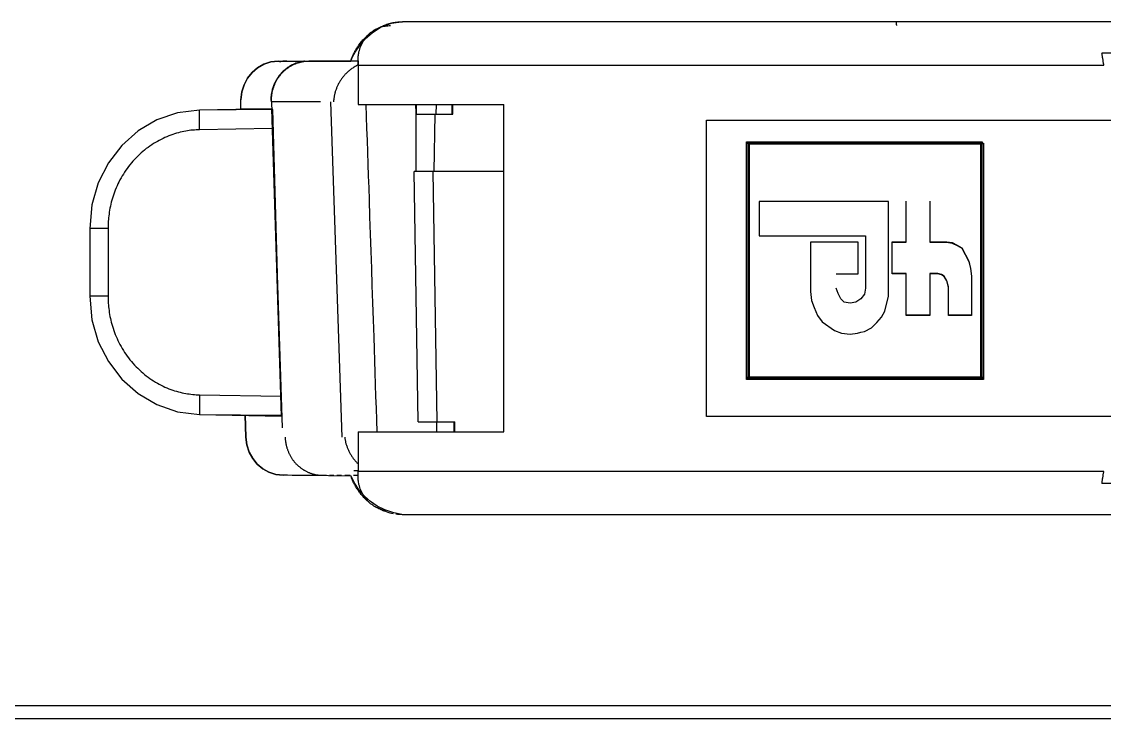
# Model space of a CAD drawing. Header units: metres. Extents: x 0 to 3575, y 0 to 842.
# Drawn here: x 239.18 to 256.01, y 246.21 to 257.05 of the extents above; entities that cross this region are included whole.
import ezdxf

# ---------------------------------------------------------------- set-up
doc = ezdxf.new("R2010")
doc.units = ezdxf.units.M
doc.layers.add('SCHEMATICS', color=7, linetype='Continuous')

msp = doc.modelspace()

# ---------------------------------------------------------------- linework, layer by layer
at = {"layer": 'SCHEMATICS', "color": 7}
for p, q in [((245.115, 257.047), (301.421, 257.047)), ((245.115, 257.047), (301.421, 257.047)), ((244.412, 256.371), (244.409, 256.439)), ((257.191, 256.556), (255.97, 256.556)), ((243.168, 256.434), (244.296, 256.434)), ((244.409, 256.434), (243.642, 256.434)), ((244.409, 256.435), (244.409, 255.758)), ((244.412, 256.371), (244.412, 255.758)), ((244.412, 256.371), (256, 256.371)), ((242.587, 255.685), (242.59, 255.831)), ((242.587, 255.685), (242.59, 255.831)), ((243.064, 255.799), (243.228, 250.731)), ((243.827, 255.799), (243.064, 255.799)), ((244.16, 250.587), (243.988, 255.799)), ((243.068, 255.693), (241.947, 255.672)), ((243.087, 255.681), (241.947, 255.672)), ((242.592, 255.685), (242.587, 255.685)), ((243.068, 255.693), (242.592, 255.685)), ((243.221, 250.914), (243.068, 255.693)), ((243.221, 250.927), (243.087, 255.681)), ((244.409, 255.758), (246.675, 255.758)), ((245.317, 255.606), (245.882, 255.606)), ((245.592, 254.716), (245.607, 255.606)), ((245.625, 255.606), (245.627, 255.757)), ((245.87, 255.606), (245.873, 255.758)), ((245.882, 255.606), (245.883, 255.758)), ((246.675, 250.669), (246.675, 255.758)), ((249.825, 250.91), (249.825, 255.517)), ((249.825, 255.517), (279.111, 255.517)), ((243.076, 255.387), (241.947, 255.366)), ((250.446, 255.16), (250.446, 255.18)), ((250.446, 255.18), (250.466, 255.18)), ((250.466, 255.16), (250.446, 255.16)), ((250.446, 251.503), (250.446, 255.16)), ((250.446, 255.16), (250.487, 255.16)), ((250.466, 255.18), (254.109, 255.18)), ((250.466, 255.18), (250.466, 255.16)), ((254.109, 255.14), (250.466, 255.14)), ((250.487, 255.16), (250.487, 251.503)), ((254.089, 251.503), (254.089, 255.16)), ((254.089, 255.16), (254.128, 255.16)), ((254.109, 255.18), (254.109, 255.14)), ((254.128, 255.16), (254.128, 251.503)), ((245.345, 250.823), (245.283, 254.716)), ((246.675, 254.716), (245.283, 254.716)), ((245.638, 250.823), (245.576, 254.716)), ((252.652, 254.252), (250.644, 254.252)), ((250.644, 254.252), (250.644, 253.716)), ((252.652, 252.781), (252.652, 254.252)), ((252.926, 253.625), (252.926, 254.257)), ((252.926, 253.62), (252.926, 254.252)), ((253.298, 254.257), (253.298, 253.625)), ((253.298, 254.252), (253.298, 253.62)), ((240.239, 253.832), (240.239, 252.779)), ((240.239, 253.832), (240.239, 252.779)), ((240.524, 253.832), (240.239, 253.832)), ((240.524, 253.832), (240.524, 252.779)), ((250.644, 253.716), (252.294, 253.716)), ((252.183, 253.62), (251.442, 253.62)), ((251.442, 253.62), (251.442, 252.85)), ((252.183, 253.125), (252.183, 253.62)), ((252.294, 253.716), (252.294, 252.905)), ((252.708, 253.129), (252.708, 253.625)), ((252.708, 253.625), (252.926, 253.625)), ((252.708, 253.125), (252.708, 253.62)), ((252.708, 253.62), (252.926, 253.62)), ((253.298, 253.625), (253.559, 253.625)), ((253.298, 253.62), (253.559, 253.62)), ((253.559, 253.625), (253.642, 253.611)), ((253.559, 253.62), (253.642, 253.605)), ((253.642, 253.611), (253.723, 253.57)), ((253.642, 253.605), (253.723, 253.564)), ((253.723, 253.57), (253.793, 253.529)), ((253.723, 253.564), (253.793, 253.523)), ((253.793, 253.529), (253.903, 253.323)), ((253.793, 253.523), (253.903, 253.318)), ((253.903, 253.323), (253.93, 253.211)), ((253.903, 253.318), (253.93, 253.207)), ((251.841, 253.125), (252.183, 253.125)), ((252.926, 253.129), (252.708, 253.129)), ((252.926, 253.125), (252.708, 253.125)), ((252.926, 252.483), (252.926, 253.129)), ((252.926, 252.479), (252.926, 253.125)), ((253.422, 253.129), (253.298, 253.129)), ((253.298, 253.129), (253.298, 252.483)), ((253.421, 253.125), (253.298, 253.125)), ((253.298, 253.125), (253.298, 252.479)), ((253.477, 253.112), (253.421, 253.125)), ((253.477, 253.116), (253.422, 253.129)), ((253.519, 253.088), (253.477, 253.116)), ((253.519, 253.084), (253.477, 253.112)), ((253.559, 253.019), (253.519, 253.088)), ((253.559, 253.015), (253.519, 253.084)), ((253.93, 253.211), (253.945, 253.088)), ((253.93, 253.207), (253.944, 253.084)), ((253.944, 253.084), (253.944, 252.479)), ((253.945, 253.088), (253.945, 252.483)), ((251.869, 252.822), (251.841, 252.905)), ((252.294, 252.905), (252.282, 252.809)), ((253.587, 252.923), (253.559, 253.019)), ((253.587, 252.918), (253.559, 253.015)), ((253.587, 252.483), (253.587, 252.923)), ((253.587, 252.479), (253.587, 252.918)), ((240.524, 252.779), (240.239, 252.779)), ((251.442, 252.85), (251.455, 252.712)), ((251.91, 252.739), (251.869, 252.822)), ((251.964, 252.685), (251.91, 252.739)), ((252.225, 252.739), (252.143, 252.685)), ((252.282, 252.809), (252.225, 252.739)), ((252.597, 252.547), (252.652, 252.781)), ((251.455, 252.712), (251.497, 252.602)), ((251.497, 252.602), (251.551, 252.479)), ((252.06, 252.67), (251.964, 252.685)), ((252.143, 252.685), (252.06, 252.67)), ((251.551, 252.479), (251.62, 252.382)), ((252.473, 252.368), (252.543, 252.45)), ((252.543, 252.45), (252.597, 252.547)), ((253.298, 252.483), (252.926, 252.483)), ((253.298, 252.479), (252.926, 252.479)), ((253.945, 252.483), (253.587, 252.483)), ((253.944, 252.479), (253.587, 252.479)), ((251.62, 252.382), (251.812, 252.244)), ((251.812, 252.244), (251.923, 252.203)), ((252.225, 252.217), (252.282, 252.231)), ((252.282, 252.231), (252.391, 252.285)), ((252.391, 252.285), (252.473, 252.368)), ((251.923, 252.203), (252.06, 252.19)), ((252.06, 252.19), (252.17, 252.203)), ((252.17, 252.203), (252.225, 252.217)), ((250.487, 251.503), (250.446, 251.503)), ((250.446, 251.481), (250.446, 251.503)), ((250.446, 251.503), (250.466, 251.503)), ((250.466, 251.481), (250.446, 251.481)), ((250.466, 251.481), (250.466, 251.524)), ((250.466, 251.524), (254.109, 251.524)), ((250.466, 251.503), (250.466, 251.481)), ((254.109, 251.481), (250.466, 251.481)), ((254.128, 251.503), (254.089, 251.503)), ((254.109, 251.524), (254.109, 251.481)), ((254.109, 251.481), (254.109, 251.503)), ((254.109, 251.503), (254.128, 251.503)), ((254.128, 251.481), (254.109, 251.481)), ((254.128, 251.503), (254.128, 251.481)), ((241.947, 251.246), (243.212, 251.223)), ((241.947, 250.94), (243.221, 250.927)), ((241.947, 250.94), (243.221, 250.914)), ((242.667, 250.586), (242.656, 250.926)), ((242.656, 250.926), (243.221, 250.914)), ((242.656, 250.926), (242.667, 250.586)), ((279.111, 250.91), (249.825, 250.91)), ((245.345, 250.823), (245.913, 250.823)), ((245.627, 250.823), (245.63, 250.669)), ((245.904, 250.669), (245.902, 250.823)), ((245.916, 250.669), (245.913, 250.823)), ((244.409, 250.669), (244.409, 250.055)), ((244.409, 250.669), (246.675, 250.669)), ((244.412, 250.669), (244.412, 250.055)), ((244.409, 250.062), (244.342, 250.062)), ((244.409, 249.989), (244.412, 250.055)), ((256, 250.055), (244.412, 250.055)), ((244.301, 249.978), (243.245, 249.994)), ((243.311, 249.994), (243.245, 249.994)), ((243.394, 249.994), (243.919, 249.994)), ((243.964, 249.994), (244.032, 249.994)), ((244.079, 249.994), (244.154, 249.994)), ((244.206, 249.994), (244.285, 249.994)), ((244.34, 249.994), (244.409, 249.994)), ((255.97, 249.871), (257.191, 249.871)), ((301.421, 249.381), (245.115, 249.381)), ((301.421, 249.381), (245.115, 249.381)), ((346.225, 246.412), (214.234, 246.412)), ((211.716, 246.215), (350.222, 246.215))]:
    msp.add_line(p, q, dxfattribs=at)
for points in [[(244.296, 256.434), (244.318, 256.489), (244.362, 256.572), (244.43, 256.672), (244.52, 256.778), (244.633, 256.88), (244.77, 256.966), (244.93, 257.025), (245.115, 257.047)], [(244.605, 256.876), (244.621, 256.888), (244.638, 256.9), (244.655, 256.912), (244.673, 256.923), (244.692, 256.933), (244.71, 256.942), (244.729, 256.95), (244.749, 256.957)], [(244.728, 256.95), (244.743, 256.958), (244.758, 256.965), (244.774, 256.972), (244.789, 256.979), (244.805, 256.986), (244.82, 256.992), (244.835, 256.998), (244.851, 257.004)], [(244.749, 256.957), (244.768, 256.964), (244.788, 256.969), (244.808, 256.974), (244.829, 256.978), (244.849, 256.982), (244.87, 256.984), (244.891, 256.985), (244.912, 256.986)], [(244.851, 257.004), (244.859, 257.006), (244.868, 257.009), (244.876, 257.011), (244.884, 257.013), (244.892, 257.016), (244.9, 257.018), (244.908, 257.02), (244.916, 257.022)], [(244.916, 257.022), (244.924, 257.024), (244.932, 257.026), (244.941, 257.028), (244.949, 257.029), (244.957, 257.031), (244.965, 257.033), (244.973, 257.034), (244.982, 257.036)], [(244.982, 257.036), (244.99, 257.037), (244.999, 257.038), (245.007, 257.039), (245.015, 257.04), (245.023, 257.041), (245.031, 257.042), (245.039, 257.043), (245.048, 257.044)], [(245.048, 257.044), (245.056, 257.044), (245.064, 257.045), (245.073, 257.045), (245.081, 257.046), (245.089, 257.046), (245.098, 257.046), (245.106, 257.047), (245.115, 257.047)], [(252.784, 257.047), (252.779, 257.046), (252.776, 257.043), (252.774, 257.038), (252.773, 257.033), (252.773, 257.026), (252.774, 257.019), (252.774, 257.011), (252.775, 257.004)], [(252.775, 257.004), (252.775, 257.001), (252.775, 256.999), (252.776, 256.996), (252.776, 256.994), (252.776, 256.992), (252.776, 256.99), (252.776, 256.988), (252.776, 256.986)], [(244.422, 256.682), (244.432, 256.696), (244.442, 256.71), (244.452, 256.723), (244.463, 256.737), (244.474, 256.75), (244.486, 256.762), (244.498, 256.775), (244.51, 256.787)], [(244.494, 256.747), (244.505, 256.765), (244.517, 256.783), (244.53, 256.8), (244.544, 256.816), (244.558, 256.832), (244.573, 256.847), (244.589, 256.862), (244.605, 256.876)], [(244.51, 256.787), (244.519, 256.796), (244.528, 256.804), (244.536, 256.813), (244.545, 256.821), (244.554, 256.829), (244.563, 256.837), (244.572, 256.845), (244.581, 256.853)], [(244.349, 256.563), (244.353, 256.57), (244.357, 256.578), (244.361, 256.586), (244.365, 256.593), (244.369, 256.601), (244.373, 256.608), (244.378, 256.616), (244.382, 256.623)], [(244.382, 256.623), (244.387, 256.631), (244.392, 256.638), (244.397, 256.646), (244.402, 256.653), (244.407, 256.66), (244.412, 256.668), (244.417, 256.675), (244.422, 256.682)], [(244.424, 256.576), (244.43, 256.599), (244.436, 256.621), (244.444, 256.644), (244.452, 256.665), (244.461, 256.687), (244.471, 256.707), (244.482, 256.727), (244.494, 256.747)], [(244.296, 256.434), (244.299, 256.442), (244.301, 256.45), (244.304, 256.458), (244.307, 256.466), (244.31, 256.474), (244.313, 256.483), (244.316, 256.491), (244.32, 256.499)], [(244.32, 256.499), (244.323, 256.507), (244.327, 256.515), (244.33, 256.523), (244.334, 256.531), (244.338, 256.539), (244.341, 256.547), (244.345, 256.555), (244.349, 256.563)], [(244.409, 256.439), (244.409, 256.457), (244.41, 256.474), (244.411, 256.491), (244.412, 256.509), (244.414, 256.526), (244.417, 256.543), (244.42, 256.559), (244.424, 256.576)], [(255.985, 256.465), (255.983, 256.476), (255.981, 256.488), (255.979, 256.499), (255.977, 256.51), (255.976, 256.522), (255.974, 256.533), (255.972, 256.545), (255.97, 256.556)], [(256, 256.371), (255.998, 256.383), (255.996, 256.395), (255.994, 256.407), (255.992, 256.418), (255.991, 256.43), (255.989, 256.442), (255.987, 256.453), (255.985, 256.465)], [(242.59, 255.831), (242.603, 255.953), (242.637, 256.066), (242.691, 256.169), (242.762, 256.258), (242.847, 256.331), (242.945, 256.387), (243.053, 256.422), (243.168, 256.434)], [(243.168, 256.434), (243.053, 256.422), (242.945, 256.387), (242.847, 256.331), (242.762, 256.258), (242.691, 256.169), (242.637, 256.066), (242.603, 255.953), (242.59, 255.831)], [(243.244, 256.431), (243.238, 256.43), (243.231, 256.429), (243.224, 256.428), (243.217, 256.427), (243.21, 256.426), (243.203, 256.424), (243.196, 256.423), (243.189, 256.421)], [(243.197, 256.212), (243.204, 256.221), (243.211, 256.23), (243.218, 256.238), (243.225, 256.246), (243.233, 256.254), (243.241, 256.262), (243.249, 256.27), (243.256, 256.277)], [(243.314, 256.332), (243.303, 256.324), (243.291, 256.315), (243.28, 256.306), (243.269, 256.297), (243.259, 256.287), (243.248, 256.278), (243.237, 256.268), (243.226, 256.257)], [(243.3, 256.434), (243.293, 256.434), (243.286, 256.434), (243.279, 256.434), (243.272, 256.433), (243.265, 256.433), (243.258, 256.432), (243.251, 256.432), (243.244, 256.431)], [(243.256, 256.277), (243.264, 256.285), (243.272, 256.292), (243.28, 256.299), (243.289, 256.306), (243.297, 256.312), (243.306, 256.319), (243.315, 256.325), (243.324, 256.331)], [(243.413, 256.388), (243.401, 256.382), (243.388, 256.375), (243.375, 256.369), (243.362, 256.362), (243.35, 256.355), (243.338, 256.348), (243.326, 256.34), (243.314, 256.332)], [(243.324, 256.331), (243.333, 256.337), (243.341, 256.344), (243.35, 256.349), (243.359, 256.355), (243.369, 256.36), (243.378, 256.366), (243.388, 256.371), (243.397, 256.375)], [(243.397, 256.375), (243.407, 256.38), (243.416, 256.385), (243.426, 256.389), (243.436, 256.393), (243.446, 256.397), (243.455, 256.401), (243.465, 256.404), (243.474, 256.406)], [(243.521, 256.421), (243.507, 256.418), (243.494, 256.415), (243.48, 256.412), (243.467, 256.408), (243.453, 256.403), (243.44, 256.399), (243.427, 256.393), (243.413, 256.388)], [(243.474, 256.406), (243.48, 256.408), (243.486, 256.41), (243.491, 256.412), (243.497, 256.413), (243.502, 256.415), (243.507, 256.416), (243.512, 256.418), (243.517, 256.419)], [(243.517, 256.419), (243.522, 256.42), (243.527, 256.421), (243.532, 256.422), (243.537, 256.423), (243.543, 256.424), (243.548, 256.425), (243.553, 256.426), (243.558, 256.427)], [(243.576, 256.431), (243.569, 256.43), (243.562, 256.429), (243.555, 256.428), (243.548, 256.427), (243.542, 256.426), (243.535, 256.424), (243.528, 256.423), (243.521, 256.421)], [(243.558, 256.427), (243.568, 256.428), (243.577, 256.43), (243.586, 256.431), (243.595, 256.431), (243.605, 256.432), (243.614, 256.433), (243.624, 256.433), (243.633, 256.433)], [(244.303, 256.309), (244.292, 256.301), (244.281, 256.292), (244.271, 256.284), (244.26, 256.275), (244.25, 256.266), (244.239, 256.257), (244.229, 256.247), (244.219, 256.237)], [(244.4, 256.368), (244.387, 256.362), (244.375, 256.355), (244.362, 256.348), (244.35, 256.341), (244.338, 256.333), (244.326, 256.325), (244.314, 256.317), (244.303, 256.309)], [(244.409, 256.371), (244.408, 256.371), (244.407, 256.37), (244.405, 256.37), (244.404, 256.37), (244.403, 256.369), (244.402, 256.369), (244.401, 256.368), (244.4, 256.368)], [(243.155, 256.166), (243.147, 256.154), (243.14, 256.141), (243.132, 256.128), (243.125, 256.116), (243.119, 256.103), (243.113, 256.089), (243.107, 256.076), (243.101, 256.062)], [(243.109, 256.06), (243.114, 256.071), (243.118, 256.081), (243.123, 256.091), (243.127, 256.101), (243.132, 256.111), (243.137, 256.121), (243.142, 256.13), (243.147, 256.14)], [(243.147, 256.14), (243.153, 256.15), (243.159, 256.159), (243.165, 256.168), (243.171, 256.177), (243.177, 256.186), (243.184, 256.195), (243.19, 256.204), (243.197, 256.212)], [(243.226, 256.257), (243.217, 256.247), (243.208, 256.236), (243.198, 256.225), (243.189, 256.214), (243.18, 256.202), (243.171, 256.19), (243.163, 256.178), (243.155, 256.166)], [(244.154, 256.158), (244.147, 256.148), (244.14, 256.137), (244.133, 256.127), (244.127, 256.116), (244.12, 256.105), (244.114, 256.094), (244.107, 256.083), (244.101, 256.071)], [(244.219, 256.237), (244.211, 256.228), (244.202, 256.219), (244.194, 256.209), (244.186, 256.199), (244.178, 256.189), (244.169, 256.179), (244.162, 256.169), (244.154, 256.158)], [(243.068, 255.948), (243.066, 255.941), (243.064, 255.933), (243.062, 255.925), (243.061, 255.918), (243.06, 255.91), (243.058, 255.903), (243.057, 255.895), (243.057, 255.888)], [(243.067, 255.888), (243.068, 255.899), (243.069, 255.91), (243.071, 255.921), (243.073, 255.932), (243.075, 255.943), (243.077, 255.954), (243.08, 255.965), (243.082, 255.976)], [(243.101, 256.062), (243.096, 256.048), (243.091, 256.035), (243.086, 256.02), (243.082, 256.006), (243.077, 255.992), (243.074, 255.977), (243.07, 255.963), (243.068, 255.948)], [(243.082, 255.976), (243.085, 255.987), (243.088, 255.997), (243.091, 256.008), (243.094, 256.019), (243.098, 256.029), (243.102, 256.04), (243.105, 256.05), (243.109, 256.06)], [(244.064, 255.983), (244.06, 255.972), (244.056, 255.96), (244.052, 255.949), (244.049, 255.937), (244.047, 255.926), (244.044, 255.914), (244.042, 255.903), (244.04, 255.891)], [(244.101, 256.071), (244.096, 256.061), (244.091, 256.05), (244.086, 256.039), (244.081, 256.028), (244.076, 256.017), (244.072, 256.006), (244.068, 255.994), (244.064, 255.983)], [(243.057, 255.888), (243.055, 255.879), (243.054, 255.87), (243.054, 255.861), (243.053, 255.853), (243.052, 255.845), (243.052, 255.837), (243.052, 255.829), (243.052, 255.82)], [(243.064, 255.799), (243.063, 255.81), (243.063, 255.821), (243.063, 255.832), (243.064, 255.843), (243.064, 255.854), (243.065, 255.865), (243.065, 255.876), (243.067, 255.888)], [(244.04, 255.891), (244.038, 255.88), (244.036, 255.869), (244.034, 255.857), (244.032, 255.845), (244.031, 255.834), (244.03, 255.822), (244.028, 255.81), (244.027, 255.799)], [(241.947, 255.672), (241.601, 255.63), (241.28, 255.519), (240.99, 255.347), (240.737, 255.122), (240.529, 254.851), (240.372, 254.541), (240.273, 254.199), (240.239, 253.832)], [(241.947, 255.672), (241.601, 255.63), (241.28, 255.519), (240.99, 255.347), (240.737, 255.122), (240.529, 254.851), (240.372, 254.541), (240.273, 254.199), (240.239, 253.832)], [(241.945, 255.656), (241.944, 255.659), (241.944, 255.662), (241.943, 255.665), (241.943, 255.667), (241.944, 255.669), (241.944, 255.671), (241.945, 255.672), (241.947, 255.672)], [(241.945, 255.547), (241.944, 255.556), (241.944, 255.564), (241.944, 255.573), (241.944, 255.582), (241.944, 255.59), (241.944, 255.598), (241.944, 255.606), (241.945, 255.613)], [(241.945, 255.613), (241.946, 255.618), (241.946, 255.623), (241.947, 255.628), (241.947, 255.633), (241.947, 255.638), (241.947, 255.644), (241.946, 255.65), (241.945, 255.656)], [(244.587, 254.277), (244.58, 254.462), (244.573, 254.647), (244.567, 254.832), (244.561, 255.018), (244.554, 255.203), (244.548, 255.388), (244.542, 255.573), (244.536, 255.758)], [(245.31, 255.606), (245.31, 255.625), (245.31, 255.644), (245.31, 255.663), (245.31, 255.682), (245.309, 255.701), (245.309, 255.72), (245.309, 255.739), (245.309, 255.758)], [(245.31, 255.576), (245.31, 255.579), (245.31, 255.583), (245.31, 255.586), (245.31, 255.59), (245.31, 255.594), (245.31, 255.598), (245.31, 255.602), (245.31, 255.606)], [(245.317, 255.606), (245.318, 255.625), (245.318, 255.644), (245.319, 255.663), (245.319, 255.682), (245.32, 255.701), (245.32, 255.72), (245.32, 255.739), (245.32, 255.758)], [(241.945, 255.462), (241.945, 255.472), (241.945, 255.482), (241.945, 255.493), (241.945, 255.503), (241.945, 255.514), (241.945, 255.525), (241.945, 255.536), (241.945, 255.547)], [(241.947, 255.366), (241.947, 255.378), (241.947, 255.39), (241.946, 255.402), (241.946, 255.414), (241.946, 255.426), (241.945, 255.438), (241.945, 255.45), (241.945, 255.462)], [(245.315, 254.716), (245.315, 254.823), (245.315, 254.931), (245.314, 255.038), (245.313, 255.146), (245.313, 255.253), (245.312, 255.361), (245.311, 255.468), (245.31, 255.576)], [(241.5, 255.282), (241.47, 255.27), (241.439, 255.258), (241.409, 255.245), (241.379, 255.231), (241.349, 255.216), (241.32, 255.201), (241.29, 255.185), (241.261, 255.169)], [(241.733, 255.346), (241.704, 255.34), (241.675, 255.334), (241.646, 255.327), (241.617, 255.319), (241.587, 255.311), (241.558, 255.302), (241.529, 255.292), (241.5, 255.282)], [(241.947, 255.366), (241.92, 255.365), (241.893, 255.364), (241.866, 255.362), (241.84, 255.36), (241.813, 255.357), (241.786, 255.354), (241.76, 255.35), (241.733, 255.346)], [(241.261, 255.169), (241.232, 255.151), (241.203, 255.132), (241.174, 255.113), (241.145, 255.092), (241.117, 255.072), (241.09, 255.05), (241.063, 255.028), (241.037, 255.005)], [(250.466, 251.503), (254.109, 251.503), (254.109, 255.16), (250.466, 255.16), (250.466, 251.503)], [(241.037, 255.005), (241.011, 254.98), (240.985, 254.955), (240.96, 254.93), (240.935, 254.904), (240.911, 254.877), (240.888, 254.85), (240.865, 254.822), (240.843, 254.794)], [(240.843, 254.794), (240.822, 254.766), (240.802, 254.737), (240.782, 254.707), (240.763, 254.677), (240.744, 254.647), (240.726, 254.616), (240.709, 254.585), (240.693, 254.553)], [(240.693, 254.553), (240.678, 254.523), (240.664, 254.492), (240.65, 254.461), (240.637, 254.429), (240.625, 254.397), (240.613, 254.365), (240.602, 254.333), (240.592, 254.3)], [(240.592, 254.3), (240.583, 254.27), (240.575, 254.239), (240.567, 254.209), (240.56, 254.178), (240.554, 254.147), (240.548, 254.116), (240.543, 254.085), (240.539, 254.054)], [(244.658, 252.142), (244.648, 252.409), (244.639, 252.675), (244.63, 252.942), (244.622, 253.209), (244.613, 253.476), (244.604, 253.743), (244.595, 254.01), (244.587, 254.277)], [(240.539, 254.054), (240.535, 254.027), (240.532, 253.999), (240.529, 253.972), (240.527, 253.944), (240.526, 253.916), (240.525, 253.888), (240.524, 253.86), (240.524, 253.832)], [(240.239, 252.779), (240.273, 252.413), (240.372, 252.071), (240.529, 251.761), (240.737, 251.49), (240.99, 251.265), (241.28, 251.093), (241.601, 250.982), (241.947, 250.94)], [(240.239, 252.779), (240.273, 252.413), (240.372, 252.071), (240.529, 251.761), (240.737, 251.49), (240.99, 251.265), (241.28, 251.093), (241.601, 250.982), (241.947, 250.94)], [(240.524, 252.779), (240.524, 252.751), (240.525, 252.723), (240.526, 252.695), (240.527, 252.668), (240.529, 252.64), (240.532, 252.613), (240.535, 252.585), (240.539, 252.558)], [(240.539, 252.558), (240.543, 252.527), (240.548, 252.496), (240.554, 252.465), (240.56, 252.434), (240.567, 252.403), (240.575, 252.373), (240.583, 252.342), (240.592, 252.312)], [(240.592, 252.312), (240.602, 252.279), (240.613, 252.247), (240.625, 252.215), (240.637, 252.183), (240.65, 252.151), (240.664, 252.12), (240.678, 252.089), (240.693, 252.058)], [(244.707, 250.669), (244.7, 250.853), (244.694, 251.037), (244.688, 251.221), (244.682, 251.405), (244.676, 251.59), (244.67, 251.774), (244.664, 251.958), (244.658, 252.142)], [(240.693, 252.058), (240.709, 252.027), (240.726, 251.995), (240.744, 251.965), (240.763, 251.935), (240.782, 251.905), (240.802, 251.876), (240.822, 251.847), (240.843, 251.818)], [(240.843, 251.818), (240.865, 251.79), (240.888, 251.762), (240.911, 251.735), (240.935, 251.708), (240.96, 251.682), (240.985, 251.657), (241.011, 251.632), (241.037, 251.608)], [(241.037, 251.608), (241.063, 251.585), (241.09, 251.562), (241.117, 251.54), (241.145, 251.519), (241.174, 251.499), (241.203, 251.48), (241.232, 251.461), (241.261, 251.444)], [(241.261, 251.444), (241.29, 251.427), (241.32, 251.41), (241.349, 251.395), (241.379, 251.38), (241.409, 251.366), (241.439, 251.353), (241.47, 251.34), (241.5, 251.328)], [(241.5, 251.328), (241.529, 251.319), (241.558, 251.309), (241.587, 251.301), (241.617, 251.293), (241.646, 251.285), (241.675, 251.278), (241.704, 251.272), (241.733, 251.267)], [(241.733, 251.267), (241.76, 251.262), (241.786, 251.258), (241.813, 251.254), (241.84, 251.252), (241.866, 251.249), (241.893, 251.247), (241.92, 251.246), (241.947, 251.246)], [(241.947, 251.246), (241.947, 251.234), (241.947, 251.222), (241.946, 251.21), (241.946, 251.198), (241.946, 251.186), (241.945, 251.174), (241.945, 251.163), (241.945, 251.151)], [(241.945, 251.066), (241.944, 251.057), (241.944, 251.048), (241.944, 251.039), (241.944, 251.03), (241.944, 251.022), (241.944, 251.013), (241.944, 251.005), (241.945, 250.998)], [(241.945, 251.151), (241.945, 251.141), (241.945, 251.13), (241.945, 251.119), (241.945, 251.109), (241.945, 251.098), (241.945, 251.087), (241.945, 251.076), (241.945, 251.066)], [(241.945, 250.954), (241.944, 250.951), (241.944, 250.949), (241.943, 250.947), (241.943, 250.944), (241.944, 250.942), (241.944, 250.941), (241.945, 250.94), (241.947, 250.94)], [(241.945, 250.998), (241.946, 250.993), (241.946, 250.989), (241.947, 250.984), (241.947, 250.979), (241.947, 250.974), (241.947, 250.968), (241.946, 250.961), (241.945, 250.954)], [(243.245, 249.994), (243.131, 250.006), (243.025, 250.04), (242.928, 250.094), (242.843, 250.166), (242.772, 250.254), (242.718, 250.354), (242.682, 250.466), (242.667, 250.586)], [(242.667, 250.586), (242.682, 250.466), (242.718, 250.354), (242.772, 250.254), (242.843, 250.166), (242.928, 250.094), (243.025, 250.04), (243.131, 250.006), (243.245, 249.994)], [(243.276, 250.586), (243.277, 250.575), (243.277, 250.565), (243.278, 250.554), (243.279, 250.544), (243.28, 250.533), (243.281, 250.523), (243.283, 250.512), (243.285, 250.501)], [(244.202, 250.586), (244.204, 250.574), (244.205, 250.563), (244.207, 250.552), (244.209, 250.54), (244.212, 250.529), (244.214, 250.517), (244.216, 250.506), (244.219, 250.494)], [(243.285, 250.501), (243.287, 250.491), (243.289, 250.48), (243.292, 250.47), (243.294, 250.459), (243.296, 250.449), (243.299, 250.439), (243.301, 250.428), (243.303, 250.418)], [(243.303, 250.418), (243.307, 250.408), (243.311, 250.398), (243.315, 250.388), (243.319, 250.378), (243.323, 250.368), (243.327, 250.358), (243.331, 250.349), (243.335, 250.339)], [(244.219, 250.494), (244.222, 250.482), (244.226, 250.471), (244.23, 250.46), (244.234, 250.448), (244.238, 250.437), (244.242, 250.426), (244.246, 250.416), (244.251, 250.405)], [(244.251, 250.405), (244.256, 250.394), (244.26, 250.382), (244.265, 250.371), (244.271, 250.36), (244.276, 250.349), (244.282, 250.339), (244.288, 250.328), (244.295, 250.318)], [(243.335, 250.339), (243.34, 250.329), (243.344, 250.32), (243.349, 250.31), (243.354, 250.301), (243.359, 250.292), (243.364, 250.283), (243.37, 250.274), (243.375, 250.265)], [(243.375, 250.265), (243.381, 250.256), (243.386, 250.247), (243.392, 250.238), (243.398, 250.23), (243.405, 250.222), (243.411, 250.213), (243.418, 250.205), (243.424, 250.197)], [(244.295, 250.318), (244.301, 250.307), (244.308, 250.296), (244.314, 250.285), (244.322, 250.275), (244.329, 250.265), (244.336, 250.255), (244.344, 250.245), (244.352, 250.236)], [(244.352, 250.236), (244.359, 250.228), (244.365, 250.22), (244.372, 250.212), (244.379, 250.204), (244.386, 250.197), (244.393, 250.19), (244.4, 250.182), (244.408, 250.175)], [(243.424, 250.197), (243.431, 250.189), (243.438, 250.182), (243.445, 250.174), (243.453, 250.167), (243.46, 250.159), (243.468, 250.152), (243.475, 250.145), (243.483, 250.137)], [(243.483, 250.137), (243.492, 250.131), (243.5, 250.124), (243.508, 250.118), (243.516, 250.111), (243.524, 250.105), (243.532, 250.099), (243.54, 250.093), (243.548, 250.087)], [(243.548, 250.087), (243.557, 250.082), (243.566, 250.076), (243.575, 250.071), (243.584, 250.066), (243.593, 250.061), (243.602, 250.056), (243.611, 250.051), (243.62, 250.047)], [(243.62, 250.047), (243.629, 250.043), (243.638, 250.039), (243.648, 250.035), (243.657, 250.032), (243.667, 250.028), (243.677, 250.025), (243.686, 250.022), (243.696, 250.019)], [(255.985, 249.963), (255.987, 249.974), (255.989, 249.986), (255.991, 249.998), (255.992, 250.009), (255.994, 250.021), (255.996, 250.032), (255.998, 250.044), (256, 250.055)], [(243.384, 249.997), (243.388, 249.997), (243.392, 249.996), (243.396, 249.996), (243.399, 249.996), (243.403, 249.995), (243.407, 249.995), (243.41, 249.995), (243.414, 249.995)], [(243.414, 249.995), (243.418, 249.995), (243.422, 249.995), (243.426, 249.994), (243.429, 249.994), (243.433, 249.994), (243.437, 249.994), (243.441, 249.994), (243.444, 249.994)], [(243.696, 250.019), (243.706, 250.016), (243.715, 250.013), (243.725, 250.01), (243.735, 250.008), (243.745, 250.006), (243.755, 250.003), (243.765, 250.002), (243.775, 250)], [(243.775, 250), (243.785, 249.999), (243.795, 249.998), (243.805, 249.997), (243.815, 249.996), (243.825, 249.995), (243.834, 249.995), (243.844, 249.994), (243.854, 249.994)], [(245.115, 249.381), (244.963, 249.41), (244.828, 249.455), (244.708, 249.513), (244.602, 249.584), (244.51, 249.667), (244.429, 249.761), (244.36, 249.865), (244.301, 249.978)], [(244.341, 249.878), (244.336, 249.891), (244.33, 249.903), (244.325, 249.916), (244.319, 249.928), (244.314, 249.941), (244.309, 249.953), (244.305, 249.966), (244.301, 249.978)], [(244.405, 249.772), (244.396, 249.785), (244.387, 249.798), (244.379, 249.811), (244.371, 249.824), (244.363, 249.838), (244.356, 249.851), (244.348, 249.865), (244.341, 249.878)], [(244.424, 249.851), (244.42, 249.868), (244.417, 249.885), (244.414, 249.902), (244.412, 249.92), (244.411, 249.937), (244.41, 249.954), (244.409, 249.972), (244.409, 249.989)], [(255.97, 249.871), (255.972, 249.883), (255.974, 249.895), (255.976, 249.907), (255.977, 249.918), (255.979, 249.929), (255.981, 249.941), (255.983, 249.952), (255.985, 249.963)], [(244.478, 249.673), (244.468, 249.685), (244.458, 249.697), (244.449, 249.709), (244.439, 249.721), (244.431, 249.734), (244.422, 249.746), (244.413, 249.759), (244.405, 249.772)], [(244.494, 249.68), (244.482, 249.7), (244.471, 249.721), (244.461, 249.742), (244.452, 249.763), (244.444, 249.784), (244.436, 249.806), (244.43, 249.829), (244.424, 249.851)], [(244.565, 249.588), (244.554, 249.598), (244.543, 249.609), (244.532, 249.619), (244.521, 249.63), (244.51, 249.64), (244.499, 249.651), (244.488, 249.662), (244.478, 249.673)], [(244.605, 249.552), (244.589, 249.565), (244.573, 249.58), (244.558, 249.595), (244.544, 249.611), (244.53, 249.628), (244.517, 249.645), (244.505, 249.663), (244.494, 249.68)], [(244.582, 249.575), (244.58, 249.576), (244.578, 249.578), (244.576, 249.579), (244.574, 249.581), (244.571, 249.583), (244.569, 249.585), (244.567, 249.586), (244.565, 249.588)], [(244.749, 249.47), (244.729, 249.478), (244.71, 249.486), (244.692, 249.495), (244.673, 249.505), (244.655, 249.515), (244.638, 249.527), (244.621, 249.539), (244.605, 249.552)], [(244.769, 249.457), (244.76, 249.461), (244.751, 249.465), (244.742, 249.47), (244.733, 249.474), (244.725, 249.479), (244.716, 249.483), (244.708, 249.488), (244.7, 249.493)], [(244.954, 249.397), (244.931, 249.399), (244.906, 249.406), (244.878, 249.415), (244.85, 249.427), (244.822, 249.439), (244.795, 249.451), (244.77, 249.462), (244.749, 249.47)], [(244.823, 249.434), (244.816, 249.437), (244.809, 249.44), (244.802, 249.443), (244.796, 249.446), (244.789, 249.449), (244.782, 249.452), (244.775, 249.455), (244.769, 249.457)], [(245.115, 249.381), (245.1, 249.381), (245.085, 249.382), (245.071, 249.382), (245.056, 249.383), (245.041, 249.384), (245.027, 249.386), (245.012, 249.387), (244.998, 249.389)]]:
    msp.add_lwpolyline(points, dxfattribs=at)

doc.saveas('drawing.dxf')
